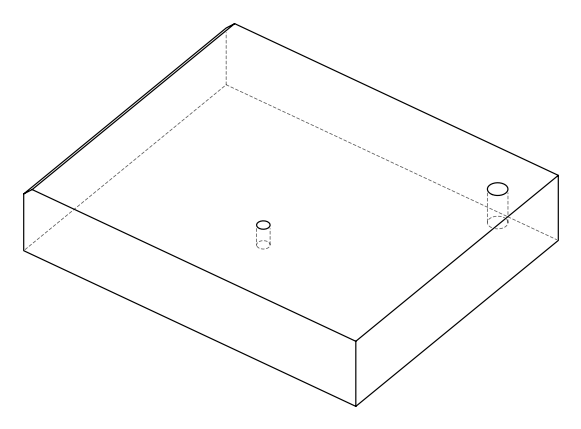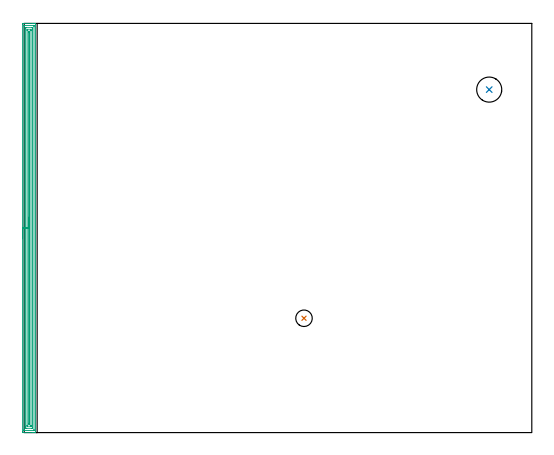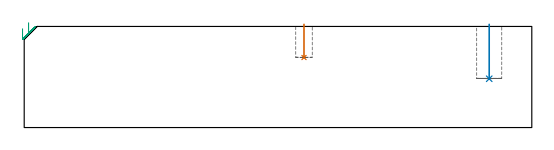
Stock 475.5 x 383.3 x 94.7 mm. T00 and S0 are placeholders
(PLAN: 3 operations, 2 tool changes, 15.9 min)
(1 INDEXABLE_INSERT_DRILL_BLIND_HOLE_FROM_SOLID | STEP1POCKET | NXT0302_002 | 0.13 min | 5444 mm3)
(2 INDEXABLE_INSERT_DRILL_BLIND_HOLE_FROM_SOLID_1 | STEP1POCKET_1 | NXT0302_018 | 0.21 min | 21103 mm3)
(3 AREA_MILL | FG_CHAMFER_SURFACE | UGT0205_001 | 15.53 min | 28060 mm3)
(TOOL NXT0302_002 | Index. Insert Drill 15.5mm [880-D1550L20-05] | D15.5 PA176 FL78 Z2)
(TOOL NXT0302_018 | Index. Insert Drill 23.5mm [880-D2350L25-03] | D23.5 PA176 FL71 Z2)
(TOOL UGT0205_001 | Chamfer Mill 20 x 3 x 45 deg. | D20 FL50 Z2)
(OP 1 INDEXABLE_INSERT_DRILL_BLIND_HOLE_FROM_SOLID)
G17 G21 G94 G90
T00 M6
G54
G17 G0 G90 X262.1 Y107.1 S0 M3
G43 Z104.7 H1
G94 G81 G98 Z65.6 F250. R96.7
G80
M5
M2
(OP 2 INDEXABLE_INSERT_DRILL_BLIND_HOLE_FROM_SOLID_1)
G17 G21 G94 G90
T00 M6
G54
G17 G0 G90 X435.6 Y321.3 S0 M3
G43 Z104.7 H1
G94 G81 G98 Z45.7 F250. R96.7
G80
M5
M2
(OP 3 AREA_MILL)
G17 G21 G94 G90
T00 M6
G54
G17 G0 G90 X-1.5 Y181.65 S1061 M3
G43 Z104.7 H0
Z92.6
G94 G1 Y181.688 Z91.728 F250.
Y181.802 Z90.864
Y181.991 Z90.012
Y182.253 Z89.18
Y182.587 Z88.374
Y182.99 Z87.6
Y183.458 Z86.864
Y183.99 Z86.172
Y184.579 Z85.529
Y185.222 Z84.94
Y185.914 Z84.408
Y186.65 Z83.94
Y187.424 Z83.537
Y188.23 Z83.203
Y189.062 Z82.941
Y189.913 Z82.752
Y190.778 Z82.638
Y191.65 Z82.6
Y382.167
X-1.499 Y382.691 Z82.601
X-1.496 Y383.056 Z82.602
X-1.493 Y383.29 Z82.605
X-1.138 Y383.294 Z82.959
X-0.541 Y383.3 Z83.556
X7.613 Z91.707
X8.169 Z92.265
X8.488 Z92.584
X9.044 Z93.14
X9.363 Z93.458
X10.336 Z94.435
X10.47 Y383.297 Z94.563
X10.598 Y383.29 Z94.688
X10.6 Y383.137 Z94.7
Y0.163
X10.598 Y0.01 Z94.689
X10.471 Y0.003 Z94.563
X10.336 Y0. Z94.435
X10.001 Z94.1
X9.363 Z93.458
X8.169 Z92.266
X7.613 Z91.707
X-1.138 Z82.959
X-1.42 Y0.004 Z82.677
X-1.492 Y0.01 Z82.605
X-1.499 Y0.085 Z82.599
X-1.5 Y0.609 Z82.6
Y191.65
X-0.086 Z84.014
X-0.085 Y380.724 Z84.015
X-0.083 Y380.905 Z84.017
X-0.079 Y381.259 Z84.021
X-0.07 Y381.29 Z84.03
X-0.006 Y381.294 Z84.094
X0.097 Y381.298 Z84.197
X0.226 Y381.3 Z84.326
X8.977 Y381.299 Z93.077
X9.131 Y381.295 Z93.231
X9.159 Y381.291 Z93.259
X9.179 Y381.285 Z93.279
X9.18 Y381.251 Z93.28
X9.184 Y381.088 Z93.284
X9.185 Y380.905 Z93.285
X9.186 Y380.193 Z93.286
X9.185 Y2.576 Z93.285
X9.183 Y2.395 Z93.283
X9.179 Y2.041 Z93.279
X9.17 Y2.01 Z93.27
X9.106 Y2.006 Z93.206
X9.003 Y2.002 Z93.103
X8.874 Y2. Z92.974
X0.123 Y2.001 Z84.223
X-0.031 Y2.005 Z84.069
X-0.059 Y2.009 Z84.041
X-0.079 Y2.015 Z84.021
X-0.08 Y2.049 Z84.02
X-0.084 Y2.212 Z84.016
X-0.085 Y2.395 Z84.015
X-0.086 Y3.107 Z84.014
Y191.65
X1.328 Z85.428
X1.329 Y378.389 Z85.429
X1.334 Y379.12 Z85.434
X1.336 Y379.275 Z85.436
X1.487 Y379.29 Z85.587
X2.187 Y379.299 Z86.287
X6.738 Y379.3 Z90.838
X7.44 Y379.296 Z91.54
X7.613 Y379.29 Z91.713
X7.765 Y379.273 Z91.865
X7.768 Y379.12 Z91.868
X7.77 Y378.96 Z91.87
X7.771 Y378.227 Z91.871
Y378.065
Y4.911
X7.766 Y4.18 Z91.866
X7.764 Y4.025 Z91.864
X7.613 Y4.01 Z91.713
X6.913 Y4.001 Z91.013
X2.362 Y4. Z86.462
X1.66 Y4.004 Z85.76
X1.487 Y4.01 Z85.587
X1.335 Y4.027 Z85.435
X1.332 Y4.18 Z85.432
X1.33 Y4.34 Z85.43
X1.329 Y5.073 Z85.429
X1.328 Y5.235 Z85.428
Y191.65
X2.743 Z86.843
Y376.946
X2.745 Y377.115 Z86.845
X2.748 Y377.249 Z86.848
X2.749 Y377.284 Z86.849
X2.766 Y377.29 Z86.866
X2.817 Y377.293 Z86.917
X3.237 Y377.3 Z87.337
X3.271 Z87.371
X5.897 Z89.997
X6.277 Y377.29 Z90.377
X6.351 Y377.276 Z90.451
X6.354 Y377.223 Z90.454
X6.355 Y377.167 Z90.455
X6.357 Y376.83 Z90.457
Y376.442
Y6.354
X6.355 Y6.185 Z90.455
X6.352 Y6.051 Z90.452
X6.351 Y6.016 Z90.451
X6.334 Y6.01 Z90.434
X6.283 Y6.007 Z90.383
X5.863 Y6. Z89.963
X5.829 Z89.929
X3.203 Z87.303
X2.823 Y6.01 Z86.923
X2.749 Y6.024 Z86.849
X2.746 Y6.077 Z86.846
X2.745 Y6.133 Z86.845
X2.743 Y6.47 Z86.843
Y6.858
Y191.65
X4.157 Z88.257
Y374.656
X4.161 Y375.057 Z88.261
X4.164 Y375.257 Z88.264
X4.168 Y375.291 Z88.268
X4.19 Y375.294 Z88.29
X4.235 Y375.297 Z88.335
X4.358 Y375.298 Z88.458
X4.834 Y375.29 Z88.934
X4.936 Y375.274 Z89.036
X4.943 Y374.656 Z89.043
Y8.615
X4.939 Y8.206 Z89.039
X4.936 Y8.011 Z89.036
X4.738 Y8.006 Z88.838
X4.266 Y8.01 Z88.366
X4.164 Y8.026 Z88.264
X4.157 Y8.644 Z88.257
Y191.65
Y192.522 Z88.295
Y193.386 Z88.409
Y194.238 Z88.598
Y195.07 Z88.86
Y195.876 Z89.194
Y196.65 Z89.597
Y197.386 Z90.065
Y198.078 Z90.596
Y198.721 Z91.186
Y199.31 Z91.829
Y199.841 Z92.521
Y200.31 Z93.257
Y200.713 Z94.031
Y201.047 Z94.837
Y201.309 Z95.669
Y201.498 Z96.52
Y201.612 Z97.385
Y201.65 Z98.257
G0 Z104.7
M5
M2
